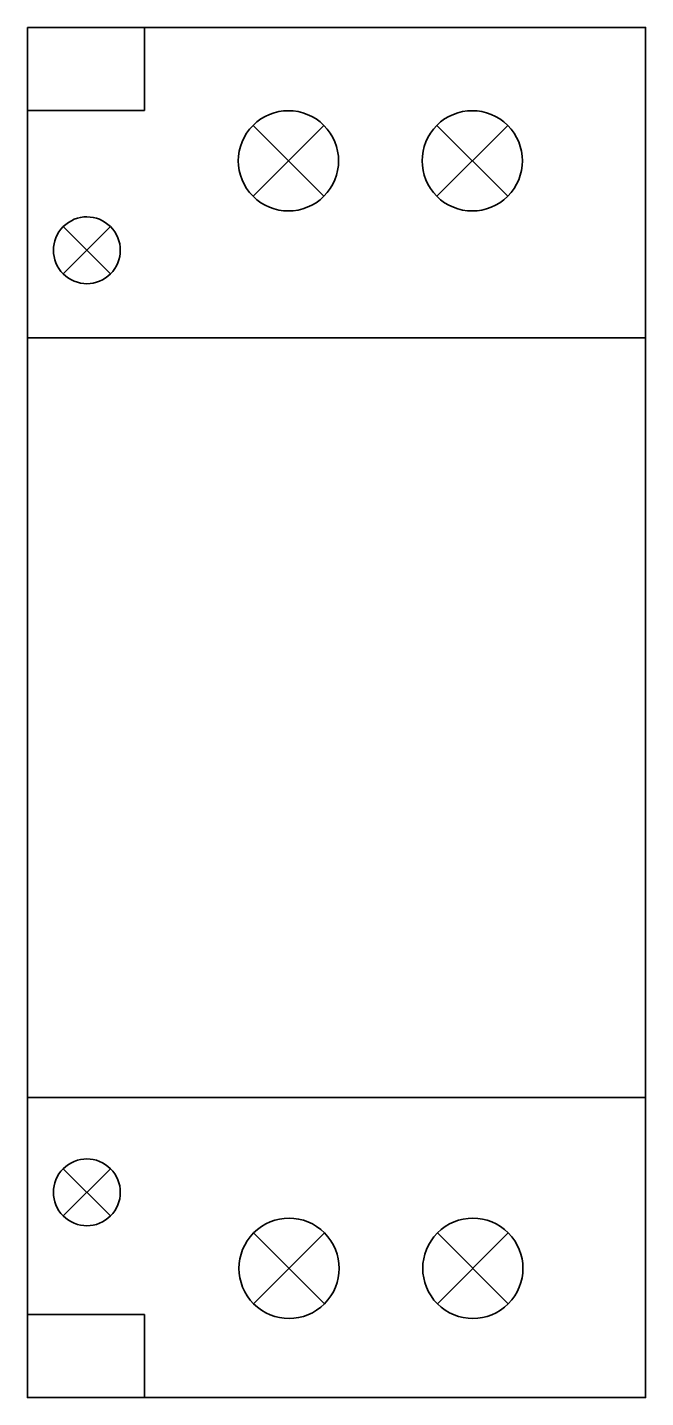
# Model space of a CAD drawing. Header units: inches. Extents: x 0.1 to 37.1, y -82 to 0.
import ezdxf

# ---------------------------------------------------------------- set-up
doc = ezdxf.new("R2010")
doc.units = ezdxf.units.IN
doc.header["$MEASUREMENT"] = 0
doc.layers.add('Layer 2', color=7, linetype='Continuous')

# ---------------------------------------------------------------- blocks, each defined once
blk = doc.blocks.new('block 2')
at = {"layer": 'Layer 2', "color": 7, "lineweight": 35}
blk.add_lwpolyline([(92.782, 0), (92.782, -82), (129.778, -82), (129.778, 0), (92.782, 0)], dxfattribs=at)
blk = doc.blocks.new('block 7')
at = {"layer": 'Layer 2', "color": 7, "lineweight": 35}
for points in [[(117.323, -72.145), (121.565, -76.387)], [(117.323, -76.387), (121.565, -72.145)]]:
    blk.add_lwpolyline(points, dxfattribs=at)
blk = doc.blocks.new('block 6')
at = {"layer": 'Layer 2', "color": 7, "lineweight": 35}
blk.add_open_spline([(117.323, -76.388), (118.494, -77.559), (120.393, -77.559), (121.565, -76.387), (122.737, -75.216), (122.737, -73.317), (121.565, -72.145), (120.393, -70.973), (118.494, -70.973), (117.323, -72.145), (116.151, -73.317), (116.151, -75.216), (117.323, -76.388)], degree=3, knots=[0, 0, 0, 0, 1, 1, 1, 2, 2, 2, 3, 3, 3, 4, 4, 4, 4], dxfattribs=at)
at = {"layer": 'Layer 2'}
blk.add_blockref('block 7', (0, 0), dxfattribs=at)
blk = doc.blocks.new('block 5')
at = {"layer": 'Layer 2'}
blk.add_blockref('block 6', (0, 0), dxfattribs=at)
blk = doc.blocks.new('block 4')
at = {"layer": 'Layer 2'}
blk.add_blockref('block 5', (0, 0), dxfattribs=at)
blk = doc.blocks.new('block 3')
at = {"layer": 'Layer 2'}
blk.add_blockref('block 4', (0, 0), dxfattribs=at)
blk = doc.blocks.new('block 12')
at = {"layer": 'Layer 2', "color": 7, "lineweight": 35}
for points in [[(117.285, -5.865), (121.527, -10.107)], [(117.285, -10.107), (121.527, -5.865)]]:
    blk.add_lwpolyline(points, dxfattribs=at)
blk = doc.blocks.new('block 11')
at = {"layer": 'Layer 2', "color": 7, "lineweight": 35}
blk.add_open_spline([(117.285, -10.107), (118.456, -11.279), (120.356, -11.279), (121.527, -10.107), (122.699, -8.936), (122.699, -7.036), (121.527, -5.865), (120.356, -4.693), (118.456, -4.693), (117.285, -5.865), (116.113, -7.036), (116.113, -8.936), (117.285, -10.107)], degree=3, knots=[0, 0, 0, 0, 1, 1, 1, 2, 2, 2, 3, 3, 3, 4, 4, 4, 4], dxfattribs=at)
at = {"layer": 'Layer 2'}
blk.add_blockref('block 12', (0, 0), dxfattribs=at)
blk = doc.blocks.new('block 10')
at = {"layer": 'Layer 2'}
blk.add_blockref('block 11', (0, 0), dxfattribs=at)
blk = doc.blocks.new('block 9')
at = {"layer": 'Layer 2'}
blk.add_blockref('block 10', (0, 0), dxfattribs=at)
blk = doc.blocks.new('block 16')
at = {"layer": 'Layer 2', "color": 7, "lineweight": 35}
for points in [[(94.927, -11.923), (97.755, -14.752)], [(94.927, -14.752), (97.755, -11.923)]]:
    blk.add_lwpolyline(points, dxfattribs=at)
blk = doc.blocks.new('block 15')
at = {"layer": 'Layer 2', "color": 7, "lineweight": 35}
blk.add_open_spline([(94.927, -14.752), (95.708, -15.533), (96.974, -15.533), (97.755, -14.752), (98.536, -13.971), (98.536, -12.705), (97.755, -11.924), (96.974, -11.142), (95.708, -11.142), (94.927, -11.923), (94.146, -12.705), (94.146, -13.971), (94.927, -14.752)], degree=3, knots=[0, 0, 0, 0, 1, 1, 1, 2, 2, 2, 3, 3, 3, 4, 4, 4, 4], dxfattribs=at)
at = {"layer": 'Layer 2'}
blk.add_blockref('block 16', (0, 0), dxfattribs=at)
blk = doc.blocks.new('block 14')
at = {"layer": 'Layer 2'}
blk.add_blockref('block 15', (0, 0), dxfattribs=at)
blk = doc.blocks.new('block 13')
at = {"layer": 'Layer 2'}
blk.add_blockref('block 14', (0, 0), dxfattribs=at)
blk = doc.blocks.new('block 8')
at = {"layer": 'Layer 2'}
for name in ['block 9', 'block 13']:
    blk.add_blockref(name, (0, 0), dxfattribs=at)
blk = doc.blocks.new('block 20')
at = {"layer": 'Layer 2', "color": 7, "lineweight": 35}
for points in [[(106.322, -72.145), (110.565, -76.387)], [(106.322, -76.387), (110.565, -72.145)]]:
    blk.add_lwpolyline(points, dxfattribs=at)
blk = doc.blocks.new('block 19')
at = {"layer": 'Layer 2', "color": 7, "lineweight": 35}
blk.add_open_spline([(106.322, -76.388), (107.494, -77.559), (109.393, -77.559), (110.565, -76.387), (111.736, -75.216), (111.736, -73.317), (110.565, -72.145), (109.393, -70.973), (107.494, -70.973), (106.322, -72.145), (105.151, -73.317), (105.151, -75.216), (106.322, -76.388)], degree=3, knots=[0, 0, 0, 0, 1, 1, 1, 2, 2, 2, 3, 3, 3, 4, 4, 4, 4], dxfattribs=at)
at = {"layer": 'Layer 2'}
blk.add_blockref('block 20', (0, 0), dxfattribs=at)
blk = doc.blocks.new('block 18')
at = {"layer": 'Layer 2'}
blk.add_blockref('block 19', (0, 0), dxfattribs=at)
blk = doc.blocks.new('block 17')
at = {"layer": 'Layer 2'}
blk.add_blockref('block 18', (0, 0), dxfattribs=at)
blk = doc.blocks.new('block 24')
at = {"layer": 'Layer 2', "color": 7, "lineweight": 35}
for points in [[(106.285, -5.865), (110.527, -10.107)], [(106.285, -10.107), (110.527, -5.865)]]:
    blk.add_lwpolyline(points, dxfattribs=at)
blk = doc.blocks.new('block 23')
at = {"layer": 'Layer 2', "color": 7, "lineweight": 35}
blk.add_open_spline([(106.285, -10.107), (107.456, -11.279), (109.355, -11.279), (110.527, -10.107), (111.699, -8.936), (111.699, -7.036), (110.527, -5.865), (109.355, -4.693), (107.456, -4.693), (106.285, -5.865), (105.113, -7.036), (105.113, -8.936), (106.285, -10.107)], degree=3, knots=[0, 0, 0, 0, 1, 1, 1, 2, 2, 2, 3, 3, 3, 4, 4, 4, 4], dxfattribs=at)
at = {"layer": 'Layer 2'}
blk.add_blockref('block 24', (0, 0), dxfattribs=at)
blk = doc.blocks.new('block 22')
at = {"layer": 'Layer 2'}
blk.add_blockref('block 23', (0, 0), dxfattribs=at)
blk = doc.blocks.new('block 21')
at = {"layer": 'Layer 2'}
blk.add_blockref('block 22', (0, 0), dxfattribs=at)
blk = doc.blocks.new('block 28')
at = {"layer": 'Layer 2', "color": 7, "lineweight": 35}
for points in [[(94.927, -71.131), (97.755, -68.303)], [(94.927, -68.303), (97.755, -71.131)]]:
    blk.add_lwpolyline(points, dxfattribs=at)
blk = doc.blocks.new('block 27')
at = {"layer": 'Layer 2', "color": 7, "lineweight": 35}
blk.add_open_spline([(94.927, -68.303), (95.708, -67.522), (96.974, -67.522), (97.755, -68.303), (98.536, -69.084), (98.536, -70.35), (97.755, -71.131), (96.974, -71.912), (95.708, -71.912), (94.927, -71.131), (94.146, -70.35), (94.146, -69.084), (94.927, -68.303)], degree=3, knots=[0, 0, 0, 0, 1, 1, 1, 2, 2, 2, 3, 3, 3, 4, 4, 4, 4], dxfattribs=at)
at = {"layer": 'Layer 2'}
blk.add_blockref('block 28', (0, 0), dxfattribs=at)
blk = doc.blocks.new('block 26')
at = {"layer": 'Layer 2'}
blk.add_blockref('block 27', (0, 0), dxfattribs=at)
blk = doc.blocks.new('block 25')
at = {"layer": 'Layer 2'}
blk.add_blockref('block 26', (0, 0), dxfattribs=at)

msp = doc.modelspace()

# ---------------------------------------------------------------- linework, layer by layer
at = {"layer": 'Layer 2', "color": 7, "lineweight": 35}
for points in [[(0.057, -4.964), (7.064, -4.964), (7.064, 0)], [(0.067, -18.578), (37.058, -18.578)], [(0.06, -64.039), (37.058, -64.039)], [(0.057, -77.032), (7.064, -77.032), (7.064, -81.997)]]:
    msp.add_lwpolyline(points, dxfattribs=at)

# ---------------------------------------------------------------- block references
at = {"layer": 'Layer 2'}
for name in ['block 2', 'block 8', 'block 21', 'block 25', 'block 17', 'block 3']:
    msp.add_blockref(name, (-92.724, 0), dxfattribs=at)

doc.saveas('drawing.dxf')
